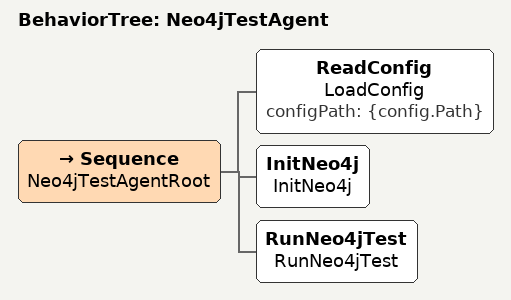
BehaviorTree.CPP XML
<?xml version="1.0" encoding="UTF-8"?>
<root BTCPP_format="4" main_tree_to_execute="Neo4jTestAgent">
  <BehaviorTree ID="Neo4jTestAgent">
    <Sequence name="Neo4jTestAgentRoot">
      <ReadConfig name="LoadConfig" configPath="{config.Path}" />
      <InitNeo4j name="InitNeo4j" />
      <RunNeo4jTest name="RunNeo4jTest" />
    </Sequence>
  </BehaviorTree>

</root>
